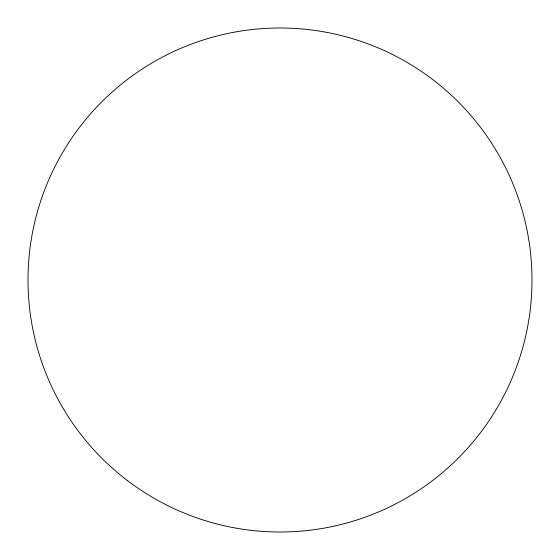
<?xml version="1.0" encoding="UTF-8"?>
<svg xmlns="http://www.w3.org/2000/svg" width="560" height="560" viewBox="0 0 560 560"><rect width="100%" height="100%" fill="white"/><g stroke="black" fill="none" stroke-linecap="round" stroke-linejoin="round"><path stroke-width="0.84" d="M127.589 480.69A252 252 0 0 0 530.005 311.647A252 252 0 0 0 182.406 47.663A252 252 0 0 0 127.589 480.69"/></g></svg>
